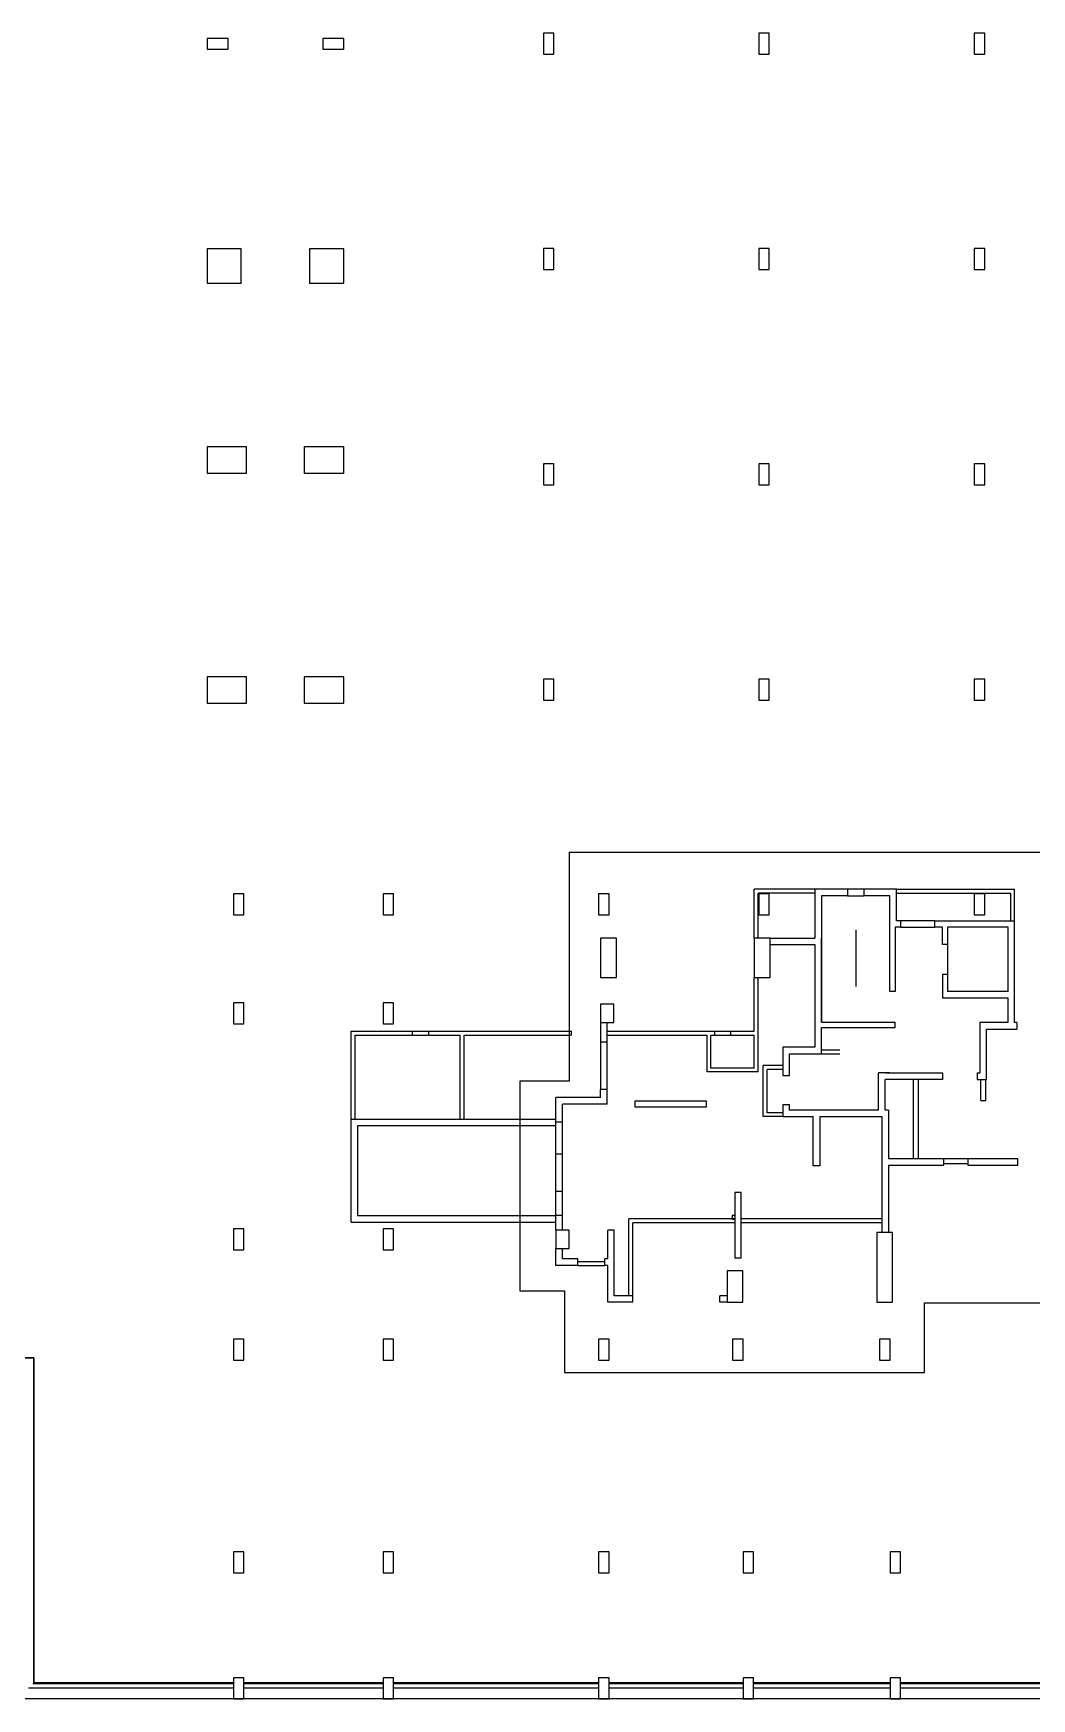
# Model space of a CAD drawing. Header units: metres. Extents: x -681087 to 1033303, y 74272 to 2630761.
# Drawn here: x 11166 to 49173, y 2090534 to 2153964 of the extents above; entities that cross this region are included whole.
import ezdxf

# ---------------------------------------------------------------- set-up
doc = ezdxf.new("R2010")
doc.units = ezdxf.units.M
for name, color, linetype in [('SKELETON_CLEAN', 7, 'Continuous'), ('SKELETON_ISOLATED', 1, 'Continuous'), ('SKELETON_ORIGINAL', 8, 'Continuous')]:
    doc.layers.add(name, color=color, linetype=linetype)

msp = doc.modelspace()

# ---------------------------------------------------------------- linework, layer by layer
at = {"layer": 'SKELETON_CLEAN'}
for p, q in [((18583, 2153764), (17783, 2153764)), ((17783, 2153764), (17783, 2153364)), ((18583, 2153364), (18583, 2153764)), ((22984, 2153764), (22184, 2153764)), ((22184, 2153764), (22184, 2153364)), ((22984, 2153364), (22984, 2153764)), ((30984, 2153964), (30584, 2153964)), ((30584, 2153964), (30584, 2153164)), ((30984, 2153164), (30984, 2153964)), ((39184, 2153964), (38784, 2153964)), ((38784, 2153964), (38784, 2153164)), ((39184, 2153164), (39184, 2153964)), ((47384, 2153964), (46984, 2153964)), ((46984, 2153964), (46984, 2153164)), ((47384, 2153164), (47384, 2153964)), ((17783, 2153364), (18583, 2153364)), ((22184, 2153364), (22984, 2153364)), ((30584, 2153164), (30984, 2153164)), ((38784, 2153164), (39184, 2153164)), ((46984, 2153164), (47384, 2153164)), ((19083, 2145754), (17783, 2145754)), ((17783, 2145754), (17783, 2144454)), ((19083, 2144454), (19083, 2145754)), ((22983, 2145754), (21683, 2145754)), ((21683, 2145754), (21683, 2144454)), ((22983, 2144454), (22983, 2145754)), ((30984, 2145764), (30584, 2145764)), ((30584, 2145764), (30584, 2144964)), ((30984, 2144964), (30984, 2145764)), ((39184, 2145764), (38784, 2145764)), ((38784, 2145764), (38784, 2144964)), ((39184, 2144964), (39184, 2145764)), ((47384, 2145764), (46984, 2145764)), ((46984, 2145764), (46984, 2144964)), ((47384, 2144964), (47384, 2145764)), ((30584, 2144964), (30984, 2144964)), ((38784, 2144964), (39184, 2144964)), ((46984, 2144964), (47384, 2144964)), ((17783, 2144454), (19083, 2144454)), ((21683, 2144454), (22983, 2144454)), ((19283, 2138214), (17783, 2138214)), ((17783, 2138214), (17783, 2137214)), ((19283, 2137214), (19283, 2138214)), ((22983, 2138214), (21483, 2138214)), ((21483, 2138214), (21483, 2137214)), ((22983, 2137214), (22983, 2138214)), ((17783, 2137214), (19283, 2137214)), ((21483, 2137214), (22983, 2137214)), ((30984, 2137564), (30584, 2137564)), ((30584, 2137564), (30584, 2136764)), ((30984, 2136764), (30984, 2137564)), ((39184, 2137564), (38784, 2137564)), ((38784, 2137564), (38784, 2136764)), ((39184, 2136764), (39184, 2137564)), ((47384, 2137564), (46984, 2137564)), ((46984, 2137564), (46984, 2136764)), ((47384, 2136764), (47384, 2137564)), ((30584, 2136764), (30984, 2136764)), ((38784, 2136764), (39184, 2136764)), ((46984, 2136764), (47384, 2136764)), ((19283, 2129454), (17783, 2129454)), ((17783, 2129454), (17783, 2128454)), ((19283, 2128454), (19283, 2129454)), ((22983, 2129454), (21483, 2129454)), ((21483, 2129454), (21483, 2128454)), ((22983, 2128454), (22983, 2129454)), ((30984, 2129364), (30584, 2129364)), ((30584, 2129364), (30584, 2128564)), ((30984, 2128564), (30984, 2129364)), ((39184, 2129364), (38784, 2129364)), ((38784, 2129364), (38784, 2128564)), ((39184, 2128564), (39184, 2129364)), ((47384, 2129364), (46984, 2129364)), ((46984, 2129364), (46984, 2128564)), ((47384, 2128564), (47384, 2129364)), ((17783, 2128454), (19283, 2128454)), ((21483, 2128454), (22983, 2128454)), ((30584, 2128564), (30984, 2128564)), ((38784, 2128564), (39184, 2128564)), ((46984, 2128564), (47384, 2128564)), ((52513, 2122764), (31563, 2122764)), ((31563, 2122764), (31563, 2114059)), ((19184, 2121184), (18784, 2121184)), ((18784, 2121184), (18784, 2120384)), ((19184, 2120384), (19184, 2121184)), ((24884, 2121184), (24484, 2121184)), ((24484, 2121184), (24484, 2120384)), ((24884, 2120384), (24884, 2121184)), ((33084, 2121184), (32684, 2121184)), ((32684, 2121184), (32684, 2120384)), ((33084, 2120384), (33084, 2121184)), ((38613, 2119504), (38613, 2121364)), ((40923, 2121364), (38613, 2121364)), ((38763, 2119504), (38763, 2121214)), ((40923, 2121214), (38763, 2121214)), ((39184, 2121184), (38784, 2121184)), ((38784, 2121184), (38784, 2120384)), ((39184, 2120384), (39184, 2121184)), ((40923, 2121364), (40923, 2119504)), ((42163, 2121364), (40923, 2121364)), ((42163, 2121114), (41173, 2121114)), ((42163, 2121364), (42163, 2121114)), ((42783, 2121364), (42163, 2121364)), ((42163, 2121114), (42783, 2121114)), ((42783, 2121364), (42783, 2121114)), ((44023, 2121364), (42783, 2121364)), ((43773, 2121114), (42783, 2121114)), ((43773, 2117474), (43773, 2121114)), ((44023, 2120164), (44023, 2121364)), ((44023, 2121364), (48523, 2121364)), ((44023, 2121214), (48373, 2121214)), ((47384, 2121184), (46984, 2121184)), ((46984, 2121184), (46984, 2120384)), ((47384, 2120384), (47384, 2121184)), ((48373, 2120164), (48373, 2121214)), ((48523, 2120164), (48523, 2121364)), ((18784, 2120384), (19184, 2120384)), ((24484, 2120384), (24884, 2120384)), ((32684, 2120384), (33084, 2120384)), ((38784, 2120384), (39184, 2120384)), ((44183, 2119914), (43973, 2119914)), ((43973, 2119914), (43973, 2117474)), ((44183, 2120164), (44023, 2120164)), ((44183, 2120164), (44183, 2119914)), ((45483, 2120164), (44183, 2120164)), ((44183, 2119914), (45483, 2119914)), ((45483, 2119914), (45483, 2120164)), ((45483, 2120164), (48523, 2120164)), ((45773, 2119914), (45483, 2119914)), ((45773, 2119259), (45773, 2119914)), ((45973, 2119914), (45973, 2119259)), ((48273, 2119914), (45973, 2119914)), ((46984, 2120384), (47384, 2120384)), ((48273, 2117464), (48273, 2119914)), ((48523, 2116284), (48523, 2120164)), ((33363, 2119504), (32763, 2119504)), ((32763, 2119504), (32763, 2118004)), ((33363, 2118004), (33363, 2119504)), ((39213, 2119504), (38613, 2119504)), ((38613, 2119504), (38613, 2118004)), ((39213, 2118004), (39213, 2119504)), ((39213, 2119504), (40923, 2119504)), ((39213, 2119254), (40923, 2119254)), ((40923, 2119254), (40923, 2115344)), ((45973, 2119259), (45773, 2119259)), ((45973, 2119259), (45973, 2118119)), ((32763, 2118004), (33363, 2118004)), ((38613, 2118004), (39213, 2118004)), ((38613, 2115959), (38613, 2118004)), ((45773, 2118119), (45773, 2117214)), ((45973, 2118119), (45773, 2118119)), ((45973, 2118119), (45973, 2117464)), ((43973, 2117474), (43773, 2117474)), ((48273, 2117464), (45973, 2117464)), ((19184, 2117034), (18784, 2117034)), ((18784, 2117034), (18784, 2116234)), ((19184, 2116234), (19184, 2117034)), ((24884, 2117034), (24484, 2117034)), ((24484, 2117034), (24484, 2116234)), ((24884, 2116234), (24884, 2117034)), ((33263, 2116984), (32763, 2116984)), ((32763, 2116984), (32763, 2116284)), ((33263, 2116284), (33263, 2116984)), ((48273, 2117214), (45773, 2117214)), ((48273, 2116284), (48273, 2117214)), ((18784, 2116234), (19184, 2116234)), ((24484, 2116234), (24884, 2116234)), ((32763, 2116284), (32763, 2115554)), ((32763, 2116284), (33263, 2116284)), ((33013, 2115554), (33013, 2116284)), ((41173, 2116304), (43973, 2116304)), ((41173, 2116104), (43973, 2116104)), ((41173, 2115094), (41173, 2116104)), ((43973, 2116104), (43973, 2116304)), ((47203, 2116284), (47203, 2114374)), ((48273, 2116284), (47203, 2116284)), ((47453, 2114124), (47453, 2116034)), ((47453, 2116034), (48603, 2116034)), ((48603, 2116284), (48523, 2116284)), ((48603, 2116284), (48603, 2116034)), ((23263, 2115954), (31643, 2115954)), ((23263, 2112604), (23263, 2115954)), ((23413, 2112604), (23413, 2115804)), ((23413, 2115804), (27413, 2115804)), ((27413, 2112604), (27413, 2115804)), ((27563, 2112604), (27563, 2115804)), ((27563, 2115804), (31643, 2115804)), ((31643, 2115954), (31643, 2115804)), ((32763, 2115554), (33013, 2115554)), ((32763, 2115554), (32763, 2113734)), ((33013, 2115954), (38613, 2115954)), ((33013, 2115804), (36813, 2115804)), ((33013, 2113734), (33013, 2115554)), ((36813, 2114404), (36813, 2115804)), ((36963, 2114554), (36963, 2115804)), ((36963, 2115804), (38613, 2115804)), ((38613, 2114554), (38613, 2115804)), ((40923, 2115344), (39703, 2115344)), ((39703, 2115344), (39703, 2114274)), ((39953, 2114274), (39953, 2115094)), ((39953, 2115094), (41173, 2115094)), ((41173, 2115094), (41873, 2115094)), ((38763, 2114404), (36813, 2114404)), ((38613, 2114554), (36963, 2114554)), ((38953, 2112704), (38953, 2114654)), ((39703, 2114654), (38953, 2114654)), ((39103, 2112854), (39103, 2114504)), ((39703, 2114504), (39103, 2114504)), ((39703, 2114274), (39953, 2114274)), ((43343, 2112954), (43343, 2114374)), ((43763, 2114374), (43343, 2114374)), ((43593, 2112954), (43593, 2114124)), ((43623, 2114374), (45773, 2114374)), ((45773, 2114374), (45773, 2114124)), ((47093, 2114374), (47093, 2114124)), ((47093, 2114374), (47203, 2114374)), ((47093, 2114124), (47453, 2114124)), ((47243, 2113319), (47243, 2114124)), ((47433, 2113319), (47433, 2114124)), ((31563, 2114059), (29688, 2114059)), ((29688, 2114059), (29688, 2106064)), ((32763, 2113434), (32763, 2113734)), ((33013, 2113734), (32763, 2113734)), ((33013, 2113184), (33013, 2113734)), ((32763, 2113434), (31063, 2113434)), ((31063, 2112494), (31063, 2113434)), ((33013, 2113184), (31313, 2113184)), ((31313, 2112494), (31313, 2113184)), ((34083, 2113059), (34083, 2113309)), ((34083, 2113309), (36783, 2113309)), ((36783, 2113059), (34083, 2113059)), ((36783, 2113309), (36783, 2113059)), ((39703, 2112854), (39103, 2112854)), ((39953, 2113154), (39703, 2113154)), ((39703, 2113154), (39703, 2112704)), ((39953, 2112954), (39953, 2113154)), ((43343, 2112954), (39953, 2112954)), ((43723, 2112954), (43593, 2112954)), ((43723, 2112954), (43723, 2111099)), ((47243, 2113319), (47433, 2113319)), ((23263, 2112604), (31063, 2112604)), ((23263, 2108684), (23263, 2112604)), ((23513, 2112354), (23513, 2108934)), ((31063, 2112354), (23513, 2112354)), ((31313, 2112494), (31063, 2112494)), ((31063, 2111274), (31063, 2112494)), ((31313, 2111274), (31313, 2112494)), ((39703, 2112704), (38953, 2112704)), ((39703, 2112704), (40853, 2112704)), ((40853, 2110834), (40853, 2112704)), ((41103, 2112704), (41103, 2110834)), ((41103, 2112704), (43473, 2112704)), ((43473, 2112704), (43473, 2108284)), ((31313, 2111274), (31063, 2111274)), ((31063, 2109854), (31063, 2111274)), ((31313, 2109854), (31313, 2111274)), ((45823, 2111099), (43723, 2111099)), ((45823, 2110849), (45823, 2111099)), ((46743, 2111099), (45823, 2111099)), ((48643, 2111099), (46743, 2111099)), ((46743, 2111099), (46743, 2110849)), ((48643, 2110849), (48643, 2111099)), ((41103, 2110834), (40853, 2110834)), ((43723, 2110849), (45823, 2110849)), ((43723, 2110849), (43723, 2108284)), ((46743, 2110849), (48643, 2110849)), ((31313, 2109854), (31063, 2109854)), ((31063, 2108934), (31063, 2109854)), ((31313, 2108934), (31313, 2109854)), ((38118, 2109814), (37868, 2109814)), ((37868, 2109814), (37868, 2107314)), ((38118, 2107314), (38118, 2109814)), ((19184, 2108434), (18784, 2108434)), ((18784, 2108434), (18784, 2107634)), ((19184, 2107634), (19184, 2108434)), ((23263, 2108684), (31063, 2108684)), ((23513, 2108934), (31063, 2108934)), ((24884, 2108434), (24484, 2108434)), ((24484, 2108434), (24484, 2107634)), ((24884, 2107634), (24884, 2108434)), ((31313, 2108934), (31063, 2108934)), ((31063, 2108384), (31063, 2108934)), ((31313, 2108384), (31313, 2108934)), ((37868, 2108814), (33833, 2108814)), ((33833, 2105884), (33833, 2108814)), ((37868, 2108664), (33983, 2108664)), ((33983, 2105884), (33983, 2108664)), ((37868, 2108934), (37768, 2108934)), ((37768, 2108934), (37768, 2108784)), ((37868, 2108784), (37768, 2108784)), ((31563, 2108384), (31063, 2108384)), ((31063, 2108384), (31063, 2107684)), ((31563, 2107684), (31563, 2108384)), ((33283, 2108384), (33033, 2108384)), ((33033, 2107284), (33033, 2108384)), ((33283, 2105884), (33283, 2108384)), ((43873, 2108284), (43273, 2108284)), ((43273, 2108284), (43273, 2105634)), ((43873, 2105634), (43873, 2108284)), ((18784, 2107634), (19184, 2107634)), ((24484, 2107634), (24884, 2107634)), ((31063, 2107684), (31563, 2107684)), ((31063, 2107034), (31063, 2107684)), ((31313, 2107284), (31313, 2107684)), ((31898, 2107284), (31313, 2107284)), ((31898, 2107034), (31898, 2107284)), ((33033, 2107284), (32918, 2107284)), ((32918, 2107034), (32918, 2107284)), ((38118, 2107314), (37868, 2107314)), ((31898, 2107034), (31063, 2107034)), ((31898, 2107034), (32918, 2107034)), ((33033, 2107034), (32918, 2107034)), ((33033, 2105634), (33033, 2107034)), ((38183, 2106834), (37583, 2106834)), ((37583, 2106834), (37583, 2105634)), ((38183, 2105634), (38183, 2106834)), ((29688, 2106064), (31384, 2106064)), ((31384, 2106064), (31384, 2102954)), ((33983, 2105884), (33283, 2105884)), ((33983, 2105634), (33983, 2105884)), ((37303, 2105634), (37303, 2105884)), ((37583, 2105884), (37303, 2105884)), ((33983, 2105634), (33033, 2105634)), ((37583, 2105634), (37303, 2105634)), ((37583, 2105634), (38183, 2105634)), ((43273, 2105634), (43873, 2105634)), ((45098, 2102954), (45098, 2105609)), ((45098, 2105609), (57184, 2105609)), ((19184, 2104234), (18784, 2104234)), ((18784, 2104234), (18784, 2103434)), ((19184, 2103434), (19184, 2104234)), ((24884, 2104234), (24484, 2104234)), ((24484, 2104234), (24484, 2103434)), ((24884, 2103434), (24884, 2104234)), ((33084, 2104234), (32684, 2104234)), ((32684, 2104234), (32684, 2103434)), ((33084, 2103434), (33084, 2104234)), ((38184, 2104234), (37784, 2104234)), ((37784, 2104234), (37784, 2103434)), ((38184, 2103434), (38184, 2104234)), ((43784, 2104234), (43384, 2104234)), ((43384, 2104234), (43384, 2103434)), ((43784, 2103434), (43784, 2104234)), ((11168, 2103499), (10484, 2103499)), ((11168, 2103499), (11168, 2091119)), ((18784, 2103434), (19184, 2103434)), ((24484, 2103434), (24884, 2103434)), ((32684, 2103434), (33084, 2103434)), ((37784, 2103434), (38184, 2103434)), ((43384, 2103434), (43784, 2103434)), ((31384, 2102954), (45098, 2102954)), ((19184, 2096134), (18784, 2096134)), ((18784, 2096134), (18784, 2095334)), ((19184, 2095334), (19184, 2096134)), ((24884, 2096134), (24484, 2096134)), ((24484, 2096134), (24484, 2095334)), ((24884, 2095334), (24884, 2096134)), ((33084, 2096134), (32684, 2096134)), ((32684, 2096134), (32684, 2095334)), ((33084, 2095334), (33084, 2096134)), ((38584, 2096134), (38184, 2096134)), ((38184, 2096134), (38184, 2095334)), ((38584, 2095334), (38584, 2096134)), ((44184, 2096134), (43784, 2096134)), ((43784, 2096134), (43784, 2095334)), ((44184, 2095334), (44184, 2096134)), ((18784, 2095334), (19184, 2095334)), ((24484, 2095334), (24884, 2095334)), ((32684, 2095334), (33084, 2095334)), ((38184, 2095334), (38584, 2095334)), ((43784, 2095334), (44184, 2095334)), ((19184, 2091334), (18784, 2091334)), ((18784, 2091334), (18784, 2090534)), ((19184, 2090534), (19184, 2091334)), ((24884, 2091334), (24484, 2091334)), ((24484, 2091334), (24484, 2090534)), ((24884, 2090534), (24884, 2091334)), ((33084, 2091334), (32684, 2091334)), ((32684, 2091334), (32684, 2090534)), ((33084, 2090534), (33084, 2091334)), ((38584, 2091334), (38184, 2091334)), ((38184, 2091334), (38184, 2090534)), ((38584, 2090534), (38584, 2091334)), ((44184, 2091334), (43784, 2091334)), ((43784, 2091334), (43784, 2090534)), ((44184, 2090534), (44184, 2091334)), ((18784, 2090934), (10983, 2090934)), ((18784, 2091119), (11168, 2091119)), ((73750, 2090534), (9233, 2090534)), ((18784, 2090534), (19184, 2090534)), ((24484, 2090534), (24884, 2090534)), ((32684, 2090534), (33084, 2090534)), ((38184, 2090534), (38584, 2090534)), ((43784, 2090534), (44184, 2090534))]:
    msp.add_line(p, q, dxfattribs=at)
at = {"layer": 'SKELETON_ISOLATED'}
for p, q in [((42473, 2119814), (42473, 2117654)), ((41173, 2118709), (41173, 2117904)), ((38763, 2115109), (38763, 2118004)), ((25593, 2115954), (25593, 2115804)), ((26213, 2115954), (26213, 2115804)), ((37093, 2115954), (37093, 2115804)), ((37713, 2115954), (37713, 2115804)), ((41173, 2115244), (41873, 2115244)), ((45708, 2114124), (43658, 2114124)), ((44658, 2114124), (44658, 2111099)), ((44848, 2114124), (44848, 2111099)), ((46743, 2110909), (45823, 2110909)), ((43473, 2108814), (38118, 2108814)), ((43473, 2108664), (38118, 2108664)), ((31898, 2107184), (32918, 2107184)), ((24484, 2091119), (19184, 2091119)), ((24484, 2090934), (19184, 2090934)), ((32684, 2091134), (24884, 2091134)), ((32684, 2091104), (24884, 2091104)), ((32684, 2090934), (24884, 2090934)), ((38184, 2091119), (33084, 2091119)), ((38184, 2090934), (33084, 2090934)), ((43784, 2091119), (38584, 2091119)), ((43784, 2090934), (38584, 2090934)), ((49934, 2091119), (44184, 2091119)), ((49934, 2090934), (44184, 2090934))]:
    msp.add_line(p, q, dxfattribs=at)
at = {"layer": 'SKELETON_ORIGINAL'}
for p, q in [((18583, 2153764), (17783, 2153764)), ((17783, 2153764), (17783, 2153364)), ((18583, 2153364), (18583, 2153764)), ((22984, 2153764), (22184, 2153764)), ((22184, 2153764), (22184, 2153364)), ((22984, 2153364), (22984, 2153764)), ((30984, 2153964), (30584, 2153964)), ((30584, 2153964), (30584, 2153164)), ((30984, 2153164), (30984, 2153964)), ((39184, 2153964), (38784, 2153964)), ((38784, 2153964), (38784, 2153164)), ((39184, 2153164), (39184, 2153964)), ((47384, 2153964), (46984, 2153964)), ((46984, 2153964), (46984, 2153164)), ((47384, 2153164), (47384, 2153964)), ((17783, 2153364), (18583, 2153364)), ((22184, 2153364), (22984, 2153364)), ((30584, 2153164), (30984, 2153164)), ((38784, 2153164), (39184, 2153164)), ((46984, 2153164), (47384, 2153164)), ((19083, 2145754), (17783, 2145754)), ((17783, 2145754), (17783, 2144454)), ((19083, 2145754), (17783, 2145754)), ((17783, 2145754), (17783, 2144454)), ((19083, 2144454), (19083, 2145754)), ((19083, 2144454), (19083, 2145754)), ((22983, 2145754), (21683, 2145754)), ((21683, 2145754), (21683, 2144454)), ((22983, 2145754), (21683, 2145754)), ((21683, 2145754), (21683, 2144454)), ((22983, 2144454), (22983, 2145754)), ((22983, 2144454), (22983, 2145754)), ((30984, 2145764), (30584, 2145764)), ((30584, 2145764), (30584, 2144964)), ((30984, 2144964), (30984, 2145764)), ((39184, 2145764), (38784, 2145764)), ((38784, 2145764), (38784, 2144964)), ((39184, 2144964), (39184, 2145764)), ((47384, 2145764), (46984, 2145764)), ((46984, 2145764), (46984, 2144964)), ((47384, 2144964), (47384, 2145764)), ((30584, 2144964), (30984, 2144964)), ((38784, 2144964), (39184, 2144964)), ((46984, 2144964), (47384, 2144964)), ((17783, 2144454), (19083, 2144454)), ((17783, 2144454), (19083, 2144454)), ((21683, 2144454), (22983, 2144454)), ((21683, 2144454), (22983, 2144454)), ((19283, 2138214), (17783, 2138214)), ((17783, 2138214), (17783, 2137214)), ((19283, 2138214), (17783, 2138214)), ((17783, 2138214), (17783, 2137214)), ((19283, 2137214), (19283, 2138214)), ((19283, 2137214), (19283, 2138214)), ((22983, 2138214), (21483, 2138214)), ((21483, 2138214), (21483, 2137214)), ((22983, 2138214), (21483, 2138214)), ((21483, 2138214), (21483, 2137214)), ((22983, 2137214), (22983, 2138214)), ((22983, 2137214), (22983, 2138214)), ((17783, 2137214), (19283, 2137214)), ((17783, 2137214), (19283, 2137214)), ((21483, 2137214), (22983, 2137214)), ((21483, 2137214), (22983, 2137214)), ((30984, 2137564), (30584, 2137564)), ((30584, 2137564), (30584, 2136764)), ((30984, 2136764), (30984, 2137564)), ((39184, 2137564), (38784, 2137564)), ((38784, 2137564), (38784, 2136764)), ((39184, 2136764), (39184, 2137564)), ((47384, 2137564), (46984, 2137564)), ((46984, 2137564), (46984, 2136764)), ((47384, 2136764), (47384, 2137564)), ((30584, 2136764), (30984, 2136764)), ((38784, 2136764), (39184, 2136764)), ((46984, 2136764), (47384, 2136764)), ((19283, 2129454), (17783, 2129454)), ((17783, 2129454), (17783, 2128454)), ((19283, 2129454), (17783, 2129454)), ((17783, 2129454), (17783, 2128454)), ((19283, 2128454), (19283, 2129454)), ((19283, 2128454), (19283, 2129454)), ((22983, 2129454), (21483, 2129454)), ((21483, 2129454), (21483, 2128454)), ((22983, 2129454), (21483, 2129454)), ((21483, 2129454), (21483, 2128454)), ((22983, 2128454), (22983, 2129454)), ((22983, 2128454), (22983, 2129454)), ((30984, 2129364), (30584, 2129364)), ((30584, 2129364), (30584, 2128564)), ((30984, 2128564), (30984, 2129364)), ((39184, 2129364), (38784, 2129364)), ((38784, 2129364), (38784, 2128564)), ((39184, 2128564), (39184, 2129364)), ((47384, 2129364), (46984, 2129364)), ((46984, 2129364), (46984, 2128564)), ((47384, 2128564), (47384, 2129364)), ((17783, 2128454), (19283, 2128454)), ((17783, 2128454), (19283, 2128454)), ((21483, 2128454), (22983, 2128454)), ((21483, 2128454), (22983, 2128454)), ((30584, 2128564), (30984, 2128564)), ((38784, 2128564), (39184, 2128564)), ((46984, 2128564), (47384, 2128564)), ((52513, 2122764), (31563, 2122764)), ((31563, 2122764), (31563, 2114059)), ((19184, 2121184), (18784, 2121184)), ((18784, 2121184), (18784, 2120384)), ((19184, 2120384), (19184, 2121184)), ((24884, 2121184), (24484, 2121184)), ((24484, 2121184), (24484, 2120384)), ((24884, 2120384), (24884, 2121184)), ((33084, 2121184), (32684, 2121184)), ((32684, 2121184), (32684, 2120384)), ((33084, 2120384), (33084, 2121184)), ((38613, 2119504), (38613, 2121364)), ((40923, 2121364), (38613, 2121364)), ((38763, 2119504), (38763, 2121214)), ((40923, 2121214), (38763, 2121214)), ((39184, 2121184), (38784, 2121184)), ((38784, 2121184), (38784, 2120384)), ((39184, 2120384), (39184, 2121184)), ((40923, 2121364), (40923, 2119504)), ((42163, 2121364), (40923, 2121364)), ((41173, 2121114), (41173, 2116304)), ((42163, 2121114), (41173, 2121114)), ((42163, 2121364), (42163, 2121114)), ((42783, 2121364), (42163, 2121364)), ((42163, 2121114), (42783, 2121114)), ((42783, 2121364), (42783, 2121114)), ((44023, 2121364), (42783, 2121364)), ((43773, 2121114), (42783, 2121114)), ((43773, 2117474), (43773, 2121114)), ((44023, 2120164), (44023, 2121364)), ((44023, 2121364), (48523, 2121364)), ((44023, 2121214), (48373, 2121214)), ((47384, 2121184), (46984, 2121184)), ((46984, 2121184), (46984, 2120384)), ((47384, 2120384), (47384, 2121184)), ((48373, 2120164), (48373, 2121214)), ((48523, 2120164), (48523, 2121364)), ((18784, 2120384), (19184, 2120384)), ((24484, 2120384), (24884, 2120384)), ((32684, 2120384), (33084, 2120384)), ((38784, 2120384), (39184, 2120384)), ((44183, 2119914), (43973, 2119914)), ((43973, 2119914), (43973, 2117474)), ((44183, 2120164), (44023, 2120164)), ((44183, 2120164), (44183, 2119914)), ((45483, 2120164), (44183, 2120164)), ((44183, 2119914), (45483, 2119914)), ((45483, 2119914), (45483, 2120164)), ((45483, 2120164), (48523, 2120164)), ((45773, 2119914), (45483, 2119914)), ((45773, 2119259), (45773, 2119914)), ((45973, 2119914), (45973, 2119259)), ((48273, 2119914), (45973, 2119914)), ((46984, 2120384), (47384, 2120384)), ((48273, 2117464), (48273, 2119914)), ((48523, 2116284), (48523, 2120164)), ((33363, 2119504), (32763, 2119504)), ((32763, 2119504), (32763, 2118004)), ((33363, 2119504), (32763, 2119504)), ((32763, 2119504), (32763, 2118004)), ((33363, 2118004), (33363, 2119504)), ((33363, 2118004), (33363, 2119504)), ((39213, 2119504), (38613, 2119504)), ((38613, 2119504), (38613, 2118004)), ((39213, 2119504), (38613, 2119504)), ((38613, 2119504), (38613, 2118004)), ((39213, 2118004), (39213, 2119504)), ((39213, 2118004), (39213, 2119504)), ((39213, 2119504), (40923, 2119504)), ((39213, 2119254), (40923, 2119254)), ((40923, 2119254), (40923, 2115344)), ((41173, 2116304), (41173, 2119504)), ((42473, 2119814), (42473, 2117654)), ((45973, 2119259), (45773, 2119259)), ((45973, 2119259), (45973, 2118119)), ((32763, 2118004), (33363, 2118004)), ((32763, 2118004), (33363, 2118004)), ((38613, 2118004), (39213, 2118004)), ((38613, 2115954), (38613, 2118004)), ((38613, 2118004), (39213, 2118004)), ((38613, 2115964), (38613, 2118004)), ((38763, 2114404), (38763, 2118004)), ((38763, 2115814), (38763, 2118004)), ((45773, 2118119), (45773, 2117214)), ((45973, 2118119), (45773, 2118119)), ((45973, 2118119), (45973, 2117464)), ((43973, 2117474), (43773, 2117474)), ((48273, 2117464), (45973, 2117464)), ((19184, 2117034), (18784, 2117034)), ((18784, 2117034), (18784, 2116234)), ((19184, 2116234), (19184, 2117034)), ((24884, 2117034), (24484, 2117034)), ((24484, 2117034), (24484, 2116234)), ((24884, 2116234), (24884, 2117034)), ((33263, 2116984), (32763, 2116984)), ((32763, 2116984), (32763, 2116284)), ((33263, 2116284), (33263, 2116984)), ((48273, 2117214), (45773, 2117214)), ((48273, 2116284), (48273, 2117214)), ((18784, 2116234), (19184, 2116234)), ((24484, 2116234), (24884, 2116234)), ((32763, 2116284), (32763, 2115554)), ((32763, 2116284), (33263, 2116284)), ((33013, 2115554), (33013, 2116284)), ((41173, 2116304), (43973, 2116304)), ((41173, 2116104), (43973, 2116104)), ((41173, 2115094), (41173, 2116104)), ((43973, 2116104), (43973, 2116304)), ((47203, 2116284), (47203, 2114374)), ((48273, 2116284), (47203, 2116284)), ((47453, 2114124), (47453, 2116034)), ((47453, 2116034), (48603, 2116034)), ((48603, 2116284), (48523, 2116284)), ((48603, 2116284), (48603, 2116034)), ((23263, 2115954), (31643, 2115954)), ((23263, 2112604), (23263, 2115954)), ((23413, 2112604), (23413, 2115804)), ((23413, 2115804), (27413, 2115804)), ((25593, 2115954), (25593, 2115804)), ((26213, 2115954), (26213, 2115804)), ((27413, 2112604), (27413, 2115804)), ((27563, 2112604), (27563, 2115804)), ((27563, 2115804), (31643, 2115804)), ((31643, 2115954), (31643, 2115804)), ((32763, 2115554), (33013, 2115554)), ((32763, 2115554), (32763, 2113734)), ((33013, 2115954), (38613, 2115954)), ((33013, 2115804), (36813, 2115804)), ((33013, 2113734), (33013, 2115554)), ((36813, 2114404), (36813, 2115804)), ((36963, 2114554), (36963, 2115804)), ((36963, 2115804), (38613, 2115804)), ((37093, 2115954), (37093, 2115804)), ((37713, 2115954), (37713, 2115804)), ((38613, 2114554), (38613, 2115804)), ((40923, 2115344), (39703, 2115344)), ((39703, 2115344), (39703, 2114274)), ((39953, 2114274), (39953, 2115094)), ((39953, 2115094), (41173, 2115094)), ((41173, 2115244), (41873, 2115244)), ((41173, 2115094), (41873, 2115094)), ((38763, 2114404), (36813, 2114404)), ((38613, 2114554), (36963, 2114554)), ((38953, 2112704), (38953, 2114654)), ((39703, 2114654), (38953, 2114654)), ((39103, 2112854), (39103, 2114504)), ((39703, 2114504), (39103, 2114504)), ((39703, 2114274), (39953, 2114274)), ((43343, 2112954), (43343, 2114374)), ((43763, 2114374), (43343, 2114374)), ((43593, 2112954), (43593, 2114124)), ((45643, 2114124), (43593, 2114124)), ((43623, 2114374), (45773, 2114374)), ((45773, 2114124), (43723, 2114124)), ((44658, 2114124), (44658, 2111099)), ((44848, 2114124), (44848, 2111099)), ((45773, 2114374), (45773, 2114124)), ((47093, 2114374), (47093, 2114124)), ((47093, 2114374), (47203, 2114374)), ((47093, 2114124), (47453, 2114124)), ((47243, 2113319), (47243, 2114124)), ((47433, 2113319), (47433, 2114124)), ((31563, 2114059), (29688, 2114059)), ((29688, 2114059), (29688, 2106064)), ((32763, 2113434), (32763, 2113734)), ((33013, 2113734), (32763, 2113734)), ((33013, 2113184), (33013, 2113734)), ((32763, 2113434), (31063, 2113434)), ((31063, 2112494), (31063, 2113434)), ((33013, 2113184), (31313, 2113184)), ((31313, 2112494), (31313, 2113184)), ((34083, 2113059), (34083, 2113309)), ((34083, 2113309), (36783, 2113309)), ((36783, 2113059), (34083, 2113059)), ((36783, 2113309), (36783, 2113059)), ((39703, 2112854), (39103, 2112854)), ((39953, 2113154), (39703, 2113154)), ((39703, 2113154), (39703, 2112704)), ((39953, 2112954), (39953, 2113154)), ((43343, 2112954), (39953, 2112954)), ((43723, 2112954), (43593, 2112954)), ((43723, 2112954), (43723, 2111099)), ((47243, 2113319), (47433, 2113319)), ((23263, 2112604), (31063, 2112604)), ((23263, 2108684), (23263, 2112604)), ((23513, 2112354), (23513, 2108934)), ((31063, 2112354), (23513, 2112354)), ((31313, 2112494), (31063, 2112494)), ((31063, 2111274), (31063, 2112494)), ((31313, 2111274), (31313, 2112494)), ((39703, 2112704), (38953, 2112704)), ((39703, 2112704), (40853, 2112704)), ((40853, 2110834), (40853, 2112704)), ((41103, 2112704), (41103, 2110834)), ((41103, 2112704), (43473, 2112704)), ((43473, 2112704), (43473, 2108284)), ((31313, 2111274), (31063, 2111274)), ((31063, 2109854), (31063, 2111274)), ((31313, 2109854), (31313, 2111274)), ((45823, 2111099), (43723, 2111099)), ((45823, 2110849), (45823, 2111099)), ((46743, 2111099), (45823, 2111099)), ((48643, 2111099), (46743, 2111099)), ((46743, 2111099), (46743, 2110849)), ((48643, 2110849), (48643, 2111099)), ((41103, 2110834), (40853, 2110834)), ((43723, 2110849), (45823, 2110849)), ((43723, 2110849), (43723, 2108284)), ((46743, 2110909), (45823, 2110909)), ((46743, 2110849), (48643, 2110849)), ((31313, 2109854), (31063, 2109854)), ((31063, 2108934), (31063, 2109854)), ((31313, 2108934), (31313, 2109854)), ((38118, 2109814), (37868, 2109814)), ((37868, 2109814), (37868, 2107314)), ((38118, 2107314), (38118, 2109814)), ((19184, 2108434), (18784, 2108434)), ((18784, 2108434), (18784, 2107634)), ((19184, 2107634), (19184, 2108434)), ((23263, 2108684), (31063, 2108684)), ((23513, 2108934), (31063, 2108934)), ((24884, 2108434), (24484, 2108434)), ((24484, 2108434), (24484, 2107634)), ((24884, 2107634), (24884, 2108434)), ((31313, 2108934), (31063, 2108934)), ((31063, 2108384), (31063, 2108934)), ((31313, 2108384), (31313, 2108934)), ((37868, 2108814), (33833, 2108814)), ((33833, 2105884), (33833, 2108814)), ((37868, 2108664), (33983, 2108664)), ((33983, 2105884), (33983, 2108664)), ((37868, 2108934), (37768, 2108934)), ((37768, 2108934), (37768, 2108784)), ((37868, 2108784), (37768, 2108784)), ((43473, 2108814), (38118, 2108814)), ((43473, 2108664), (38118, 2108664)), ((31563, 2108384), (31063, 2108384)), ((31063, 2108384), (31063, 2107684)), ((31563, 2107684), (31563, 2108384)), ((33283, 2108384), (33033, 2108384)), ((33033, 2107284), (33033, 2108384)), ((33283, 2105884), (33283, 2108384)), ((43873, 2108284), (43273, 2108284)), ((43273, 2108284), (43273, 2105634)), ((43873, 2108284), (43273, 2108284)), ((43273, 2108284), (43273, 2105634)), ((43873, 2105634), (43873, 2108284)), ((43873, 2105634), (43873, 2108284)), ((18784, 2107634), (19184, 2107634)), ((24484, 2107634), (24884, 2107634)), ((31063, 2107684), (31563, 2107684)), ((31063, 2107034), (31063, 2107684)), ((31313, 2107284), (31313, 2107684)), ((31898, 2107284), (31313, 2107284)), ((31898, 2107034), (31898, 2107284)), ((31898, 2107184), (32918, 2107184)), ((33033, 2107284), (32918, 2107284)), ((32918, 2107034), (32918, 2107284)), ((38118, 2107314), (37868, 2107314)), ((31898, 2107034), (31063, 2107034)), ((31898, 2107034), (32918, 2107034)), ((33033, 2107034), (32918, 2107034)), ((33033, 2105634), (33033, 2107034)), ((38183, 2106834), (37583, 2106834)), ((37583, 2106834), (37583, 2105634)), ((38183, 2106834), (37583, 2106834)), ((37583, 2106834), (37583, 2105634)), ((38183, 2105634), (38183, 2106834)), ((38183, 2105634), (38183, 2106834)), ((29688, 2106064), (31384, 2106064)), ((31384, 2106064), (31384, 2102954)), ((33983, 2105884), (33283, 2105884)), ((33983, 2105634), (33983, 2105884)), ((37303, 2105634), (37303, 2105884)), ((37583, 2105884), (37303, 2105884)), ((33983, 2105634), (33033, 2105634)), ((37583, 2105634), (37303, 2105634)), ((37583, 2105634), (38183, 2105634)), ((37583, 2105634), (38183, 2105634)), ((43273, 2105634), (43873, 2105634)), ((43273, 2105634), (43873, 2105634)), ((45098, 2102954), (45098, 2105609)), ((45098, 2105609), (57184, 2105609)), ((19184, 2104234), (18784, 2104234)), ((18784, 2104234), (18784, 2103434)), ((19184, 2103434), (19184, 2104234)), ((24884, 2104234), (24484, 2104234)), ((24484, 2104234), (24484, 2103434)), ((24884, 2103434), (24884, 2104234)), ((33084, 2104234), (32684, 2104234)), ((32684, 2104234), (32684, 2103434)), ((33084, 2103434), (33084, 2104234)), ((38184, 2104234), (37784, 2104234)), ((37784, 2104234), (37784, 2103434)), ((38184, 2103434), (38184, 2104234)), ((43784, 2104234), (43384, 2104234)), ((43384, 2104234), (43384, 2103434)), ((43784, 2103434), (43784, 2104234)), ((11183, 2103514), (10484, 2103514)), ((11183, 2103514), (11183, 2091134)), ((18784, 2103434), (19184, 2103434)), ((24484, 2103434), (24884, 2103434)), ((32684, 2103434), (33084, 2103434)), ((37784, 2103434), (38184, 2103434)), ((43384, 2103434), (43784, 2103434)), ((31384, 2102954), (45098, 2102954)), ((19184, 2096134), (18784, 2096134)), ((18784, 2096134), (18784, 2095334)), ((19184, 2095334), (19184, 2096134)), ((24884, 2096134), (24484, 2096134)), ((24484, 2096134), (24484, 2095334)), ((24884, 2095334), (24884, 2096134)), ((33084, 2096134), (32684, 2096134)), ((32684, 2096134), (32684, 2095334)), ((33084, 2095334), (33084, 2096134)), ((38584, 2096134), (38184, 2096134)), ((38184, 2096134), (38184, 2095334)), ((38584, 2095334), (38584, 2096134)), ((44184, 2096134), (43784, 2096134)), ((43784, 2096134), (43784, 2095334)), ((44184, 2095334), (44184, 2096134)), ((18784, 2095334), (19184, 2095334)), ((24484, 2095334), (24884, 2095334)), ((32684, 2095334), (33084, 2095334)), ((38184, 2095334), (38584, 2095334)), ((43784, 2095334), (44184, 2095334)), ((19184, 2091334), (18784, 2091334)), ((18784, 2091334), (18784, 2090534)), ((19184, 2090534), (19184, 2091334)), ((24884, 2091334), (24484, 2091334)), ((24484, 2091334), (24484, 2090534)), ((24884, 2090534), (24884, 2091334)), ((33084, 2091334), (32684, 2091334)), ((32684, 2091334), (32684, 2090534)), ((33084, 2090534), (33084, 2091334)), ((38584, 2091334), (38184, 2091334)), ((38184, 2091334), (38184, 2090534)), ((38584, 2090534), (38584, 2091334)), ((44184, 2091334), (43784, 2091334)), ((43784, 2091334), (43784, 2090534)), ((44184, 2090534), (44184, 2091334)), ((18784, 2090934), (10983, 2090934)), ((18784, 2091104), (11153, 2091104)), ((18784, 2091134), (11183, 2091134)), ((24484, 2091134), (19184, 2091134)), ((24484, 2091104), (19184, 2091104)), ((24484, 2090934), (19184, 2090934)), ((32684, 2091134), (24884, 2091134)), ((32684, 2091104), (24884, 2091104)), ((32684, 2090934), (24884, 2090934)), ((38184, 2091134), (33084, 2091134)), ((38184, 2091104), (33084, 2091104)), ((38184, 2090934), (33084, 2090934)), ((43784, 2091134), (38584, 2091134)), ((43784, 2091104), (38584, 2091104)), ((43784, 2090934), (38584, 2090934)), ((49934, 2091134), (44184, 2091134)), ((49934, 2091104), (44184, 2091104)), ((49934, 2090934), (44184, 2090934)), ((73750, 2090534), (9233, 2090534)), ((18784, 2090534), (19184, 2090534)), ((24484, 2090534), (24884, 2090534)), ((32684, 2090534), (33084, 2090534)), ((38184, 2090534), (38584, 2090534)), ((43784, 2090534), (44184, 2090534))]:
    msp.add_line(p, q, dxfattribs=at)

doc.saveas('drawing.dxf')
